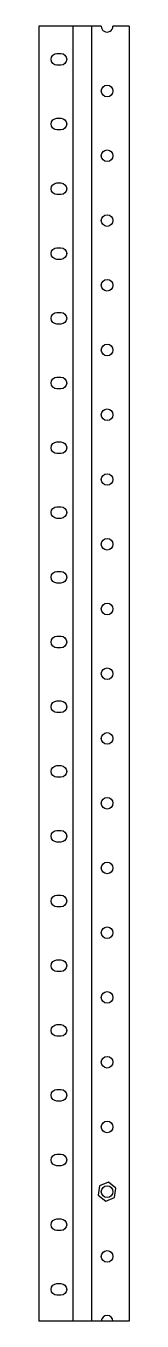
# Model space of a CAD drawing. Header units: millimetres. Extents: x 3325 to 3395, y 36 to 1036.
import ezdxf

# ---------------------------------------------------------------- set-up
doc = ezdxf.new("R2010")
doc.units = ezdxf.units.MM
doc.linetypes.add('LIN0', pattern=[0])
doc.layers.add('MONTANTE', color=170, linetype='LIN0', lineweight=25)

# ---------------------------------------------------------------- blocks, each defined once
blk = doc.blocks.new('DI_COLUNA')
at = {"layer": 'MONTANTE'}
for p, q in [((-19.9, 1004.7), (-19.9, 4.7)), ((28.4, 1004.7), (-19.9, 1004.7)), ((6.3, 1005), (6.3, 4.7)), ((20.7, 1005), (20.7, 4.7)), ((49.9, 1004.7), (37.4, 1004.7)), ((49.9, 1004.7), (49.9, 4.7)), ((49.9, 4.7), (-19.9, 4.7))]:
    blk.add_line(p, q, dxfattribs=at)
for points in [[(-2.9, 974.7), (-5.9, 974.7, -1), (-5.9, 983.7), (-2.9, 983.7, -1)], [(-2.9, 924.7), (-5.9, 924.7, -1), (-5.9, 933.7), (-2.9, 933.7, -1)], [(-2.9, 874.7), (-5.9, 874.7, -1), (-5.9, 883.7), (-2.9, 883.7, -1)], [(-2.9, 824.7), (-5.9, 824.7, -1), (-5.9, 833.7), (-2.9, 833.7, -1)], [(-2.9, 774.7), (-5.9, 774.7, -1), (-5.9, 783.7), (-2.9, 783.7, -1)], [(-2.9, 724.7), (-5.9, 724.7, -1), (-5.9, 733.7), (-2.9, 733.7, -1)], [(-2.9, 674.7), (-5.9, 674.7, -1), (-5.9, 683.7), (-2.9, 683.7, -1)], [(-2.9, 624.7), (-5.9, 624.7, -1), (-5.9, 633.7), (-2.9, 633.7, -1)], [(-2.9, 574.7), (-5.9, 574.7, -1), (-5.9, 583.7), (-2.9, 583.7, -1)], [(-2.9, 524.7), (-5.9, 524.7, -1), (-5.9, 533.7), (-2.9, 533.7, -1)], [(-2.9, 474.7), (-5.9, 474.7, -1), (-5.9, 483.7), (-2.9, 483.7, -1)], [(-2.9, 424.7), (-5.9, 424.7, -1), (-5.9, 433.7), (-2.9, 433.7, -1)], [(-2.9, 374.7), (-5.9, 374.7, -1), (-5.9, 383.7), (-2.9, 383.7, -1)], [(-2.9, 324.7), (-5.9, 324.7, -1), (-5.9, 333.7), (-2.9, 333.7, -1)], [(-2.9, 274.7), (-5.9, 274.7, -1), (-5.9, 283.7), (-2.9, 283.7, -1)], [(-2.9, 224.7), (-5.9, 224.7, -1), (-5.9, 233.7), (-2.9, 233.7, -1)], [(-2.9, 174.7), (-5.9, 174.7, -1), (-5.9, 183.7), (-2.9, 183.7, -1)], [(-2.9, 124.7), (-5.9, 124.7, -1), (-5.9, 133.7), (-2.9, 133.7, -1)], [(-2.9, 74.7), (-5.9, 74.7, -1), (-5.9, 83.7), (-2.9, 83.7, -1)], [(-2.9, 24.7), (-5.9, 24.7, -1), (-5.9, 33.7), (-2.9, 33.7, -1)]]:
    blk.add_lwpolyline(points, format="xyb", close=True, dxfattribs=at)
blk.add_lwpolyline([(33.9, 112), (27.1, 109.2), (26.1, 102), (31.9, 97.5), (38.7, 100.3), (39.7, 107.5), (33.9, 112)], dxfattribs=at)
for centre in [(32.9, 954.7), (32.9, 904.7), (32.9, 854.7), (32.9, 804.7), (32.9, 754.7), (32.9, 704.7), (32.9, 654.7), (32.9, 604.7), (32.9, 554.7), (32.9, 504.7), (32.9, 454.7), (32.9, 404.7), (32.9, 354.7), (32.9, 304.7), (32.9, 254.7), (32.9, 204.7), (32.9, 154.7), (32.9, 104.7), (32.9, 54.7)]:
    blk.add_circle(centre, 4.5, dxfattribs=at)
for centre, start, end in [((32.9, 1004.7), 179.9981, 0.0019), ((32.9, 4.7), 0, 180)]:
    blk.add_arc(centre, 4.5, start, end, dxfattribs=at)

msp = doc.modelspace()

# ---------------------------------------------------------------- block references
msp.add_blockref('DI_COLUNA', (3345.3, 30.8))

doc.saveas('drawing.dxf')
